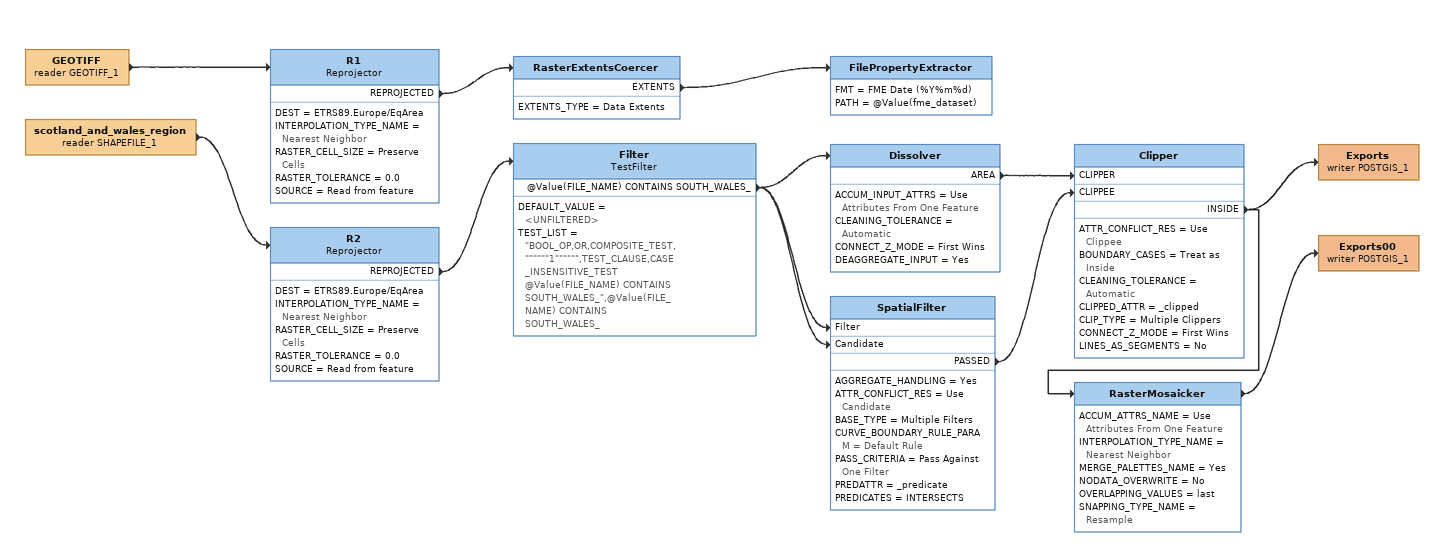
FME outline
GEOTIFF (reader GEOTIFF_1)
    -> R1
R1: Reprojector
    DEST = ETRS89.Europe/EqArea
    INTERPOLATION_TYPE_NAME = Nearest Neighbor
    RASTER_CELL_SIZE = Preserve Cells
    RASTER_TOLERANCE = 0.0
    SOURCE = Read from feature
    REPROJECTED -> RasterExtentsCoercer
RasterExtentsCoercer
    EXTENTS_TYPE = Data Extents
    EXTENTS -> FilePropertyExtractor
FilePropertyExtractor
    FMT = FME Date (%Y%m%d)
    PATH = @Value(fme_dataset)
scotland_and_wales_region (reader SHAPEFILE_1)
    -> R2
R2: Reprojector
    DEST = ETRS89.Europe/EqArea
    INTERPOLATION_TYPE_NAME = Nearest Neighbor
    RASTER_CELL_SIZE = Preserve Cells
    RASTER_TOLERANCE = 0.0
    SOURCE = Read from feature
    REPROJECTED -> Filter
Filter: TestFilter
    DEFAULT_VALUE = <UNFILTERED>
    TEST_LIST = "BOOL_OP,OR,COMPOSITE_TEST,""""""1"""""",TEST_CLAUSE,CASE_INSENSITIVE_TEST @Value(FILE_NAME) CONTAINS SOUTH_WALES_",@Value(FILE_NAME) CONTAINS SOUTH_WALES_
    @Value(FILE_NAME) CONTAINS SOUTH_WALES_ -> Dissolver
    @Value(FILE_NAME) CONTAINS SOUTH_WALES_ -> SpatialFilter [Filter]
    @Value(FILE_NAME) CONTAINS SOUTH_WALES_ -> SpatialFilter [Candidate]
Dissolver
    ACCUM_INPUT_ATTRS = Use Attributes From One Feature
    CLEANING_TOLERANCE = Automatic
    CONNECT_Z_MODE = First Wins
    DEAGGREGATE_INPUT = Yes
    AREA -> Clipper [CLIPPER]
SpatialFilter
    AGGREGATE_HANDLING = Yes
    ATTR_CONFLICT_RES = Use Candidate
    BASE_TYPE = Multiple Filters
    CURVE_BOUNDARY_RULE_PARAM = Default Rule
    PASS_CRITERIA = Pass Against One Filter
    PREDATTR = _predicate
    PREDICATES = INTERSECTS
    PASSED -> Clipper [CLIPPEE]
Clipper
    ATTR_CONFLICT_RES = Use Clippee
    BOUNDARY_CASES = Treat as Inside
    CLEANING_TOLERANCE = Automatic
    CLIPPED_ATTR = _clipped
    CLIP_TYPE = Multiple Clippers
    CONNECT_Z_MODE = First Wins
    LINES_AS_SEGMENTS = No
    INSIDE -> Exports (writer POSTGIS_1)
    INSIDE -> RasterMosaicker
Exports (writer POSTGIS_1)
RasterMosaicker
    ACCUM_ATTRS_NAME = Use Attributes From One Feature
    INTERPOLATION_TYPE_NAME = Nearest Neighbor
    MERGE_PALETTES_NAME = Yes
    NODATA_OVERWRITE = No
    OVERLAPPING_VALUES = last
    SNAPPING_TYPE_NAME = Resample
    -> Exports00 (writer POSTGIS_1)
Exports00 (writer POSTGIS_1)
